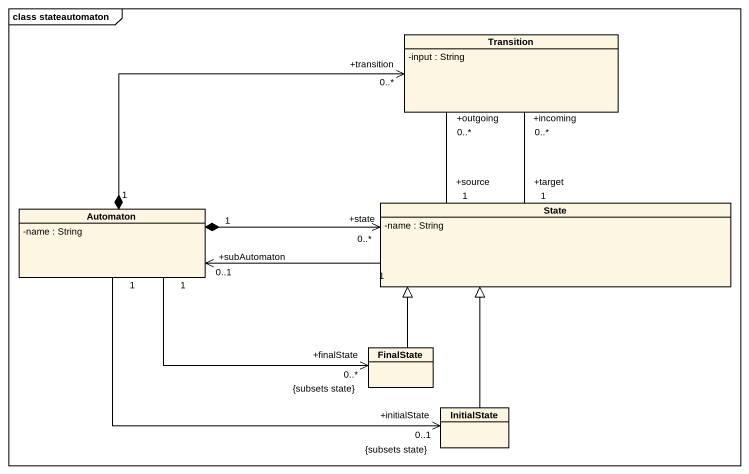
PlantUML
@startuml
mainframe class stateautomaton
hide circle
hide empty members
skinparam classAttributeIconSize 0
class Transition {
  -input : String
}
class Automaton {
  -name : String
}
class "State" as State_ {
  -name : String
}
class FinalState
class InitialState
Transition "+outgoing\n0..*" -- "+source\n1" State_
Transition "+incoming\n0..*" -- "+target\n1" State_
Automaton "1" *-right-> "+transition\n0..*" Transition
Automaton "1" *-right-> "+state\n0..*" State_
Automaton "1" -right-> "+finalState\n0..*\n{subsets state}" FinalState
Automaton "1" -right-> "+initialState\n0..1\n{subsets state}" InitialState
State_ "1" -left-> "+subAutomaton\n0..1" Automaton
FinalState -up-|> State_
InitialState -up-|> State_
@enduml
